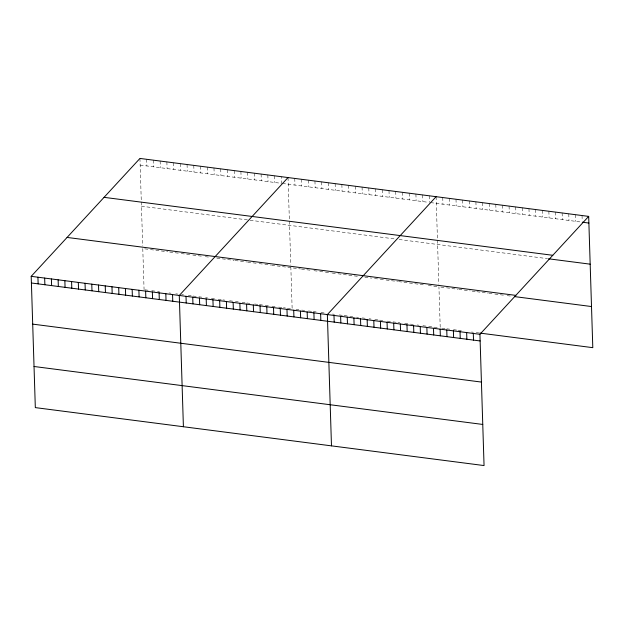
<?xml version="1.0" encoding="UTF-8"?>
<svg xmlns="http://www.w3.org/2000/svg" width="624" height="624" viewBox="0 0 624 624"><rect width="100%" height="100%" fill="white"/><g stroke="black" fill="none" stroke-linecap="round" stroke-linejoin="round"><path stroke-width="0.47" stroke-dasharray="3.12 2.34" d="M140.158 165.095L281.502 183.355L281.299 176.693M282.469 183.479L428.626 202.348M430.544 202.597L581.303 222.066M141.445 206.216L249.14 220.132M250.107 220.249L394.337 238.883M399.149 239.499L547.537 258.664M144.706 248.836L148.551 249.335M150.47 249.584L167.778 251.815M169.705 252.065L180.281 253.43M181.241 253.555L189.899 254.67M192.785 255.044L203.362 256.409M205.28 256.659L210.093 257.283M216.824 258.149L234.125 260.387M235.092 260.512L246.628 262.002M247.588 262.127L257.205 263.367M259.132 263.617L263.936 264.233M264.896 264.358L270.668 265.106M271.627 265.231L300.479 268.952M301.439 269.077L311.056 270.317M313.934 270.691L317.788 271.19M319.706 271.44L324.511 272.056M325.478 272.181L331.243 272.93M332.21 273.055L337.015 273.671M337.974 273.796L358.168 276.401M364.9 277.274L371.631 278.14M374.517 278.515L378.362 279.014M380.289 279.263L385.094 279.88M386.053 280.004L397.597 281.494M398.557 281.619L425.482 285.098M428.36 285.472L437.978 286.712M440.833 287.079L445.575 287.695M446.519 287.812L457.891 289.286M458.843 289.403L470.215 290.878M472.111 291.119L475.901 291.611M476.845 291.728L488.218 293.202M489.161 293.319L492.008 293.686M494.848 294.06L505.276 295.402M507.172 295.643L511.906 296.26M145.033 289.832L149.846 290.456M151.765 290.706L155.61 291.197M157.537 291.447L159.455 291.697M169.073 292.937L170.999 293.186M175.804 293.81L177.731 294.06M181.576 294.551L183.495 294.801M188.308 295.425L191.186 295.799M193.112 296.041L197.917 296.665M198.884 296.79L201.763 297.164M205.616 297.656L207.535 297.905M211.38 298.405L216.193 299.021M218.111 299.27L221.957 299.77M222.924 299.894L224.843 300.144M229.655 300.76L234.46 301.384M235.42 301.509L238.306 301.883M242.151 302.375L245.037 302.749M246.956 302.999L249.842 303.373M254.654 303.989L258.5 304.489M259.459 304.613L264.264 305.23M265.231 305.354L270.036 305.978M271.963 306.228L276.767 306.844M278.694 307.094L282.539 307.593M283.499 307.718L285.425 307.967M287.344 308.217L292.149 308.833L290.862 267.712M296.002 309.332L298.88 309.707M301.766 310.073L304.652 310.448M308.498 310.947L312.343 311.438M313.31 311.563L316.189 311.938M321.001 312.562L324.847 313.053M332.537 314.051L334.464 314.301M339.269 314.917L343.114 315.416M344.074 315.541L348.886 316.157M349.846 316.282L352.732 316.657M356.577 317.156L358.504 317.405M362.349 317.897L365.235 318.271M369.08 318.77L370.999 319.02M374.845 319.511L378.69 320.011M379.657 320.135L383.503 320.635M387.348 321.126L391.193 321.625M393.12 321.875L396.965 322.374M397.925 322.491L399.844 322.741M404.656 323.365L409.461 323.981M410.428 324.106L413.306 324.48M417.152 324.979L419.078 325.229M422.924 325.72L426.769 326.219M428.696 326.469L437.346 327.584M444.974 328.567L440.232 327.959L438.937 286.837M446.87 328.817L449.709 329.183M453.5 329.675L457.291 330.158M458.234 330.283L462.025 330.775M471.502 331.999L473.398 332.241M476.245 332.608L480.035 333.099M582.044 215.53L582.192 220.288M575.406 214.672L575.617 221.333M568.776 213.814L568.987 220.475M562.138 212.963L562.349 219.625M555.508 212.105L555.719 218.767M548.878 211.247L549.081 217.909M542.24 210.389L542.451 217.051M535.61 209.531L535.813 216.193M528.973 208.673L529.183 215.335M522.343 207.823L522.553 214.484M515.705 206.965L515.915 213.626M509.075 206.107L509.285 212.768M502.437 205.249L502.648 211.91M495.807 204.391L496.018 211.052M489.177 203.533L489.38 210.194M482.539 202.683L482.75 209.344M475.909 201.825L476.12 208.486M469.271 200.967L469.482 207.628M462.641 200.109L462.852 206.77M456.004 199.251L456.214 205.912M449.374 198.393L449.584 205.054M442.744 197.543L442.946 204.204M436.106 196.685L437.424 238.594M437.479 240.271L438.859 284.24M429.374 195.811L429.585 202.472M422.643 194.945L422.854 201.607M415.912 194.072L416.122 200.741M409.18 193.206L409.391 199.867M402.457 192.34L402.659 199.001M395.725 191.467L395.928 198.128M388.994 190.601L389.197 197.262M382.262 189.727L382.473 196.388M375.531 188.861L375.742 195.523M368.8 187.988L369.01 194.649M362.068 187.122L362.279 193.783M355.337 186.248L355.547 192.917M348.605 185.383L348.816 192.044M341.874 184.517L342.085 191.178M335.143 183.643L335.353 190.304M328.411 182.777L328.622 189.439M321.68 181.904L321.89 188.565M314.948 181.038L315.159 187.699M308.217 180.164L308.428 186.826M301.486 179.299L301.696 185.96M294.762 178.425L294.965 185.094M288.031 177.559L290.776 265.114M274.568 175.82L274.778 182.481M267.836 174.954L268.047 181.615M261.105 174.08L261.316 180.742M254.374 173.215L254.584 179.876M247.642 172.341L247.853 179.002M240.911 171.475L241.121 178.136M234.179 170.602L234.39 177.271M227.448 169.736L227.659 176.397M220.717 168.87L220.927 175.531M213.985 167.996L214.196 174.658M207.254 167.131L207.464 173.792M200.522 166.257L200.733 172.918M193.791 165.391L194.002 172.052M187.067 164.518L187.27 171.179M180.336 163.652L180.539 170.313M173.605 162.778L173.807 169.447M166.873 161.912L167.084 168.574M160.142 161.047L160.352 167.708M153.41 160.173L153.621 166.834M146.679 159.307L146.89 165.968M139.948 158.434L141.266 200.343M141.32 202.02L142.701 245.996M142.779 248.586L144.074 289.708"/><path stroke-width="0.94" d="M588.674 216.388L479.926 334.292L484.052 465.566L35.326 407.612L31.2 276.338L139.948 158.434L588.674 216.388L592.8 347.662L480.035 333.099M288.031 177.559L179.283 295.464L183.409 426.738M436.106 196.685L327.358 314.59L331.484 445.864M582.254 222.191L588.884 223.049M104.06 197.34L552.786 255.294M548.48 258.788L590.179 264.17M67.088 237.432L515.814 295.378M514.753 296.626L591.505 306.54M31.2 276.338L479.926 334.292M31.411 283L480.137 340.954M32.705 324.121L481.432 382.075M34.031 366.491L482.758 424.445M473.296 333.434L473.507 340.096M466.658 332.576L466.869 339.238M460.028 331.718L460.239 338.38M453.391 330.86L453.601 337.522M446.761 330.002L446.971 336.671M440.131 329.152L440.333 335.813M433.493 328.294L433.703 334.955M426.863 327.436L427.073 334.097M420.225 326.578L420.436 333.239M413.595 325.72L413.806 332.381M406.957 324.862L407.168 331.531M400.327 324.012L400.538 330.673M393.697 323.154L393.9 329.815M387.059 322.296L387.27 328.957M380.429 321.438L380.64 328.099M373.792 320.58L374.002 327.241M367.162 319.73L367.372 326.391M360.524 318.872L360.734 325.533M353.894 318.014L354.104 324.675M347.264 317.156L347.467 323.817M340.626 316.298L340.837 322.959M333.996 315.44L334.199 322.101M320.627 313.716L320.837 320.377M313.895 312.85L314.106 319.511M307.164 311.977L307.375 318.638M300.433 311.111L300.643 317.772M293.709 310.237L293.912 316.898M286.978 309.371L287.18 316.033M280.246 308.498L280.457 315.159M273.515 307.632L273.725 314.293M266.783 306.766L266.994 313.427M260.052 305.893L260.263 312.554M253.321 305.027L253.531 311.688M246.589 304.153L246.8 310.814M239.858 303.287L240.068 309.949M233.126 302.414L233.337 309.075M226.395 301.548L226.606 308.209M219.664 300.674L219.874 307.336M212.932 299.809L213.143 306.47M206.201 298.943L206.411 305.604M199.469 298.069L199.68 304.73M192.738 297.203L192.949 303.865M186.014 296.33L186.217 302.991M172.552 294.59L172.762 301.252M165.82 293.725L166.031 300.386M159.089 292.851L159.299 299.512M152.357 291.985L152.568 298.646M145.626 291.119L145.837 297.781M138.895 290.246L139.105 296.907M132.163 289.38L132.374 296.041M125.432 288.506L125.642 295.168M118.7 287.641L118.911 294.302M111.969 286.767L112.18 293.428M105.238 285.901L105.448 292.562M98.506 285.028L98.717 291.689M91.775 284.162L91.985 290.823M85.043 283.296L85.254 289.957M78.32 282.422L78.523 289.084M71.588 281.557L71.791 288.218M64.857 280.683L65.068 287.344M58.126 279.817L58.336 286.478M51.394 278.944L51.605 285.605M44.663 278.078L44.873 284.739M37.931 277.204L38.142 283.873"/></g></svg>
